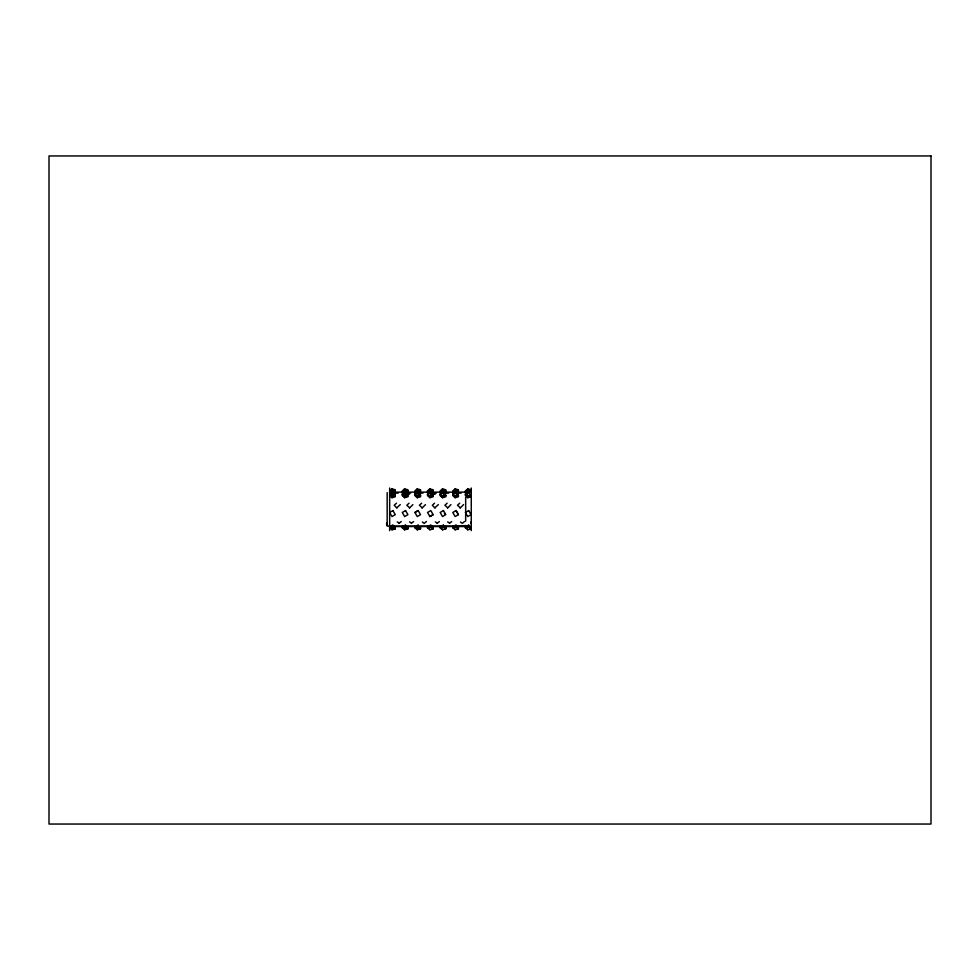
<?xml version="1.0" encoding="UTF-8"?>
<svg xmlns="http://www.w3.org/2000/svg" width="980" height="980" viewBox="0 0 980 980"><rect width="100%" height="100%" fill="white"/><g stroke="black" fill="none" stroke-linecap="round" stroke-linejoin="round"><path stroke-width="1.47" d="M397.206 521.923L399.007 522.842M409.542 521.923L411.343 522.842M435.304 521.923L437.092 522.842M447.64 521.923L449.428 522.842M444.504 513.765L444.516 512.932M409.493 508.093L412.874 504.614M447.578 508.093L450.959 504.614M422.062 508.093L425.455 504.627M460.147 508.093L463.54 504.627M396.471 503.206L394.217 505.264L396.912 508.081M396.912 507.665L400.281 504.59M434.557 503.206L432.315 505.264L435.01 508.081M434.998 507.665L438.366 504.59M409.052 503.206L406.81 505.251L409.505 507.677M447.149 503.206L444.908 505.251L447.591 507.677M421.633 503.206L419.391 505.239L422.086 507.677M459.73 503.206L457.476 505.239L460.171 507.677M389.66 490.894L392.012 488.873L395.283 489.804L395.283 491.446L392.012 490.515L389.66 492.536M389.66 491.715L392.012 489.694L395.283 490.625M404.642 488.873L402.29 490.894L402.29 492.536L404.642 490.515L404.642 488.873L407.901 489.804L407.901 491.446L404.642 490.515M402.29 491.715L404.642 489.694L407.901 490.625M417.26 488.873L414.908 490.894L414.908 492.536L417.26 490.515L417.26 488.873L420.53 489.804L420.53 491.446L417.26 490.515M414.908 491.715L417.26 489.694L420.53 490.625M429.889 488.873L427.537 490.894L427.537 492.536L429.889 490.515L429.889 488.873L433.16 489.804L433.16 491.446L429.889 490.515M427.537 491.715L429.889 489.694L433.16 490.625M442.519 488.873L440.167 490.894L440.167 492.536L442.519 490.515L442.519 488.873L445.778 489.804L445.778 491.446L442.519 490.515M440.167 491.715L442.519 489.694L445.778 490.625M455.137 488.873L452.785 490.894L452.785 492.536L455.137 490.515L455.137 488.873L458.407 489.804L458.407 491.446L455.137 490.515M452.785 491.715L455.137 489.694L458.407 490.625M467.766 488.873L465.414 490.894L465.414 492.536L467.766 490.515L467.766 488.873L471.037 489.804L471.037 491.446L467.766 490.515M465.414 491.715L467.766 489.694L471.037 490.625M422.38 521.96L424.181 523.394L426.423 521.507M460.478 521.96L462.266 523.394L464.52 521.507M399.007 523.394L401.249 521.532M411.343 523.394L413.585 521.532M437.092 523.394L439.346 521.532M449.428 523.394L451.67 521.532M414.908 512.454L418.178 510.568L420.53 514.659L417.26 516.546L414.908 512.442L418.178 510.58M429.889 516.534L433.16 514.647L430.796 510.568L427.537 512.466L429.889 516.546L433.16 514.659M456.055 510.568L452.785 512.466L455.137 516.546L458.407 514.647L456.055 510.568L458.407 514.659M392.919 493.063L389.66 494.018L392.012 496.076L392.012 497.705L395.283 496.75L395.283 495.133L392.919 493.063L392.919 494.692M392.012 496.076L395.283 495.133M402.29 494.018L405.549 493.063L407.901 495.133L407.901 496.75L404.642 497.705L402.29 495.635L402.29 494.018L404.642 496.076L404.642 497.705M403.368 494.508L405.549 493.871L407.901 495.941L404.642 496.897L402.29 494.827M404.642 496.076L407.901 495.133M414.908 494.018L418.178 493.063L420.53 495.133L420.53 496.75L417.26 497.705L414.908 495.635L414.908 494.018L417.26 496.076L417.26 497.705M417.26 496.076L420.53 495.133M427.537 494.018L430.796 493.063L433.16 495.133L433.16 496.75L429.889 497.705L427.537 495.635L427.537 494.018L429.889 496.076L429.889 497.705M429.889 496.076L433.16 495.133M440.167 494.018L443.426 493.063L445.778 495.133L445.778 496.75L442.519 497.705L440.167 495.635L440.167 494.018L442.519 496.076L442.519 497.705M442.519 496.076L445.778 495.133M445.778 495.941L442.519 496.897L440.167 494.827M452.785 494.018L456.055 493.063L458.407 495.133L458.407 496.75L455.137 497.705L452.785 495.635L452.785 494.018L455.137 496.076L455.137 497.705M455.137 496.076L458.407 495.133M458.407 495.941L455.137 496.897L452.785 494.827M465.414 494.018L468.673 493.063L471.037 495.133L471.037 496.75L467.766 497.705L465.414 495.635L465.414 494.018L467.766 496.076L467.766 497.705M467.595 494.19L465.414 494.827L467.766 496.897L471.037 495.941M467.766 496.076L471.037 495.133M389.66 526.15L392.919 525.219L395.283 527.228L395.283 528.869L392.012 529.8L389.66 527.779L392.919 526.848L395.283 528.869M404.642 528.159L402.29 526.15L402.29 527.779L404.642 529.8L407.901 528.869L407.901 527.228L405.549 525.219L402.29 526.15L394.707 526.089M402.29 526.958L405.549 526.027L407.901 528.048L404.642 528.98L403.074 527.632M402.29 527.779L405.549 526.848L407.901 528.869M418.178 525.219L414.908 526.15L414.908 527.779L417.26 529.8L420.53 528.869L420.53 527.228L418.178 525.219L418.178 526.848L420.53 528.869M414.908 526.958L418.178 526.027L420.53 528.048L417.26 528.98L417.26 529.8M414.908 527.779L418.178 526.848M430.796 525.219L427.537 526.15L427.537 527.779L429.889 529.8L433.16 528.869L433.16 527.228L430.796 525.219L430.796 526.848L433.16 528.869M427.537 526.958L430.796 526.027L433.16 528.048M427.537 527.779L430.796 526.848M431.519 527.693L433.16 527.228M443.426 525.219L440.167 526.15L440.167 527.779L442.519 529.8L445.778 528.869L445.778 527.228L443.426 525.219L443.426 526.848L445.778 528.869M440.167 526.958L443.426 526.027L445.778 528.048M440.167 527.779L443.426 526.848M444.148 527.693L445.778 527.228M456.055 525.219L452.785 526.15L452.785 527.779L455.137 529.8L458.407 528.869L458.407 527.228L456.055 525.219L456.055 526.848L458.407 528.869M452.785 527.779L456.055 526.848M456.778 527.693L458.407 527.228M468.673 525.219L465.414 526.15L465.414 527.779L467.766 529.8L471.037 528.869L471.037 527.228L468.673 525.219L468.673 526.848L471.037 528.869M465.414 527.779L468.673 526.848M392.123 493.197L398.186 493.124M404.507 493.197L410.559 493.124M409.444 494.177L407.19 494.373L407.19 493.406M416.941 493.197L422.993 493.124M430.22 493.197L436.272 493.124M435.157 494.177L432.915 494.373L432.903 493.406M442.593 493.197L448.656 493.124M455.026 493.197L461.09 493.124M389.66 492.132L471.27 492.132M390.175 526.089L387.161 526.089L387.161 492.585M406.786 526.089L414.332 526.089M420.371 526.089L427.917 526.089M432.437 526.089L439.996 526.089M444.516 526.089L453.581 526.089M456.594 526.089L465.659 525.525M394.193 526.542L401.751 526.542M407.79 526.542L415.349 526.542M419.881 526.542L427.439 526.542M431.972 526.542L441.049 526.542M444.063 526.542L453.14 526.542M457.672 526.542L466.737 526.542M471.037 528.048L468.673 526.027L465.414 526.958L466.982 528.306M458.407 528.048L456.055 526.027L452.785 526.958L454.353 528.306M391.228 528.306L389.66 526.958L392.919 526.027L395.283 528.048L392.012 528.98L392.012 529.8M456.055 493.871L457.623 495.255M443.426 493.871L444.994 495.255M430.796 493.871L433.16 495.941L429.889 496.897L427.537 494.827M418.178 493.871L420.53 495.941L417.26 496.897L414.908 494.827M389.66 495.635L392.012 497.705M457.721 493.406L457.721 494.373M445.288 493.406L445.288 494.373M419.636 493.406L419.636 494.373M394.818 493.406L394.818 494.373M471.27 488.04L471.27 530.633M471.037 521.923L471.037 523.553M467.766 528.98L467.766 529.8M465.659 497.497L465.659 521.188M455.137 528.98L455.137 529.8M442.519 528.98L442.519 529.8M430.796 493.063L430.796 494.692M429.889 528.98L429.889 529.8M418.178 493.063L418.178 494.692M405.549 493.063L405.549 494.692M405.549 525.219L405.549 526.848M404.642 528.98L404.642 529.8M392.919 525.219L392.919 526.848M392.012 488.873L392.012 490.515M389.66 488.04L389.66 530.633M386.647 523.21L386.647 525.145M392.919 510.568L389.66 512.466L392.012 516.546L395.283 514.647L392.919 510.568M405.549 510.568L402.29 512.466L404.642 516.546L407.901 514.647L405.549 510.568M443.426 510.568L440.167 512.466L442.519 516.546L445.778 514.647L443.426 510.568M468.673 510.568L465.414 512.466L467.766 516.546L471.037 514.647L468.673 510.568M392.919 493.871L389.66 494.827L392.012 496.897L395.283 495.941L392.919 493.871M931 155.955L49 155.955L49 824.045L931 824.045L931 155.955"/></g></svg>
